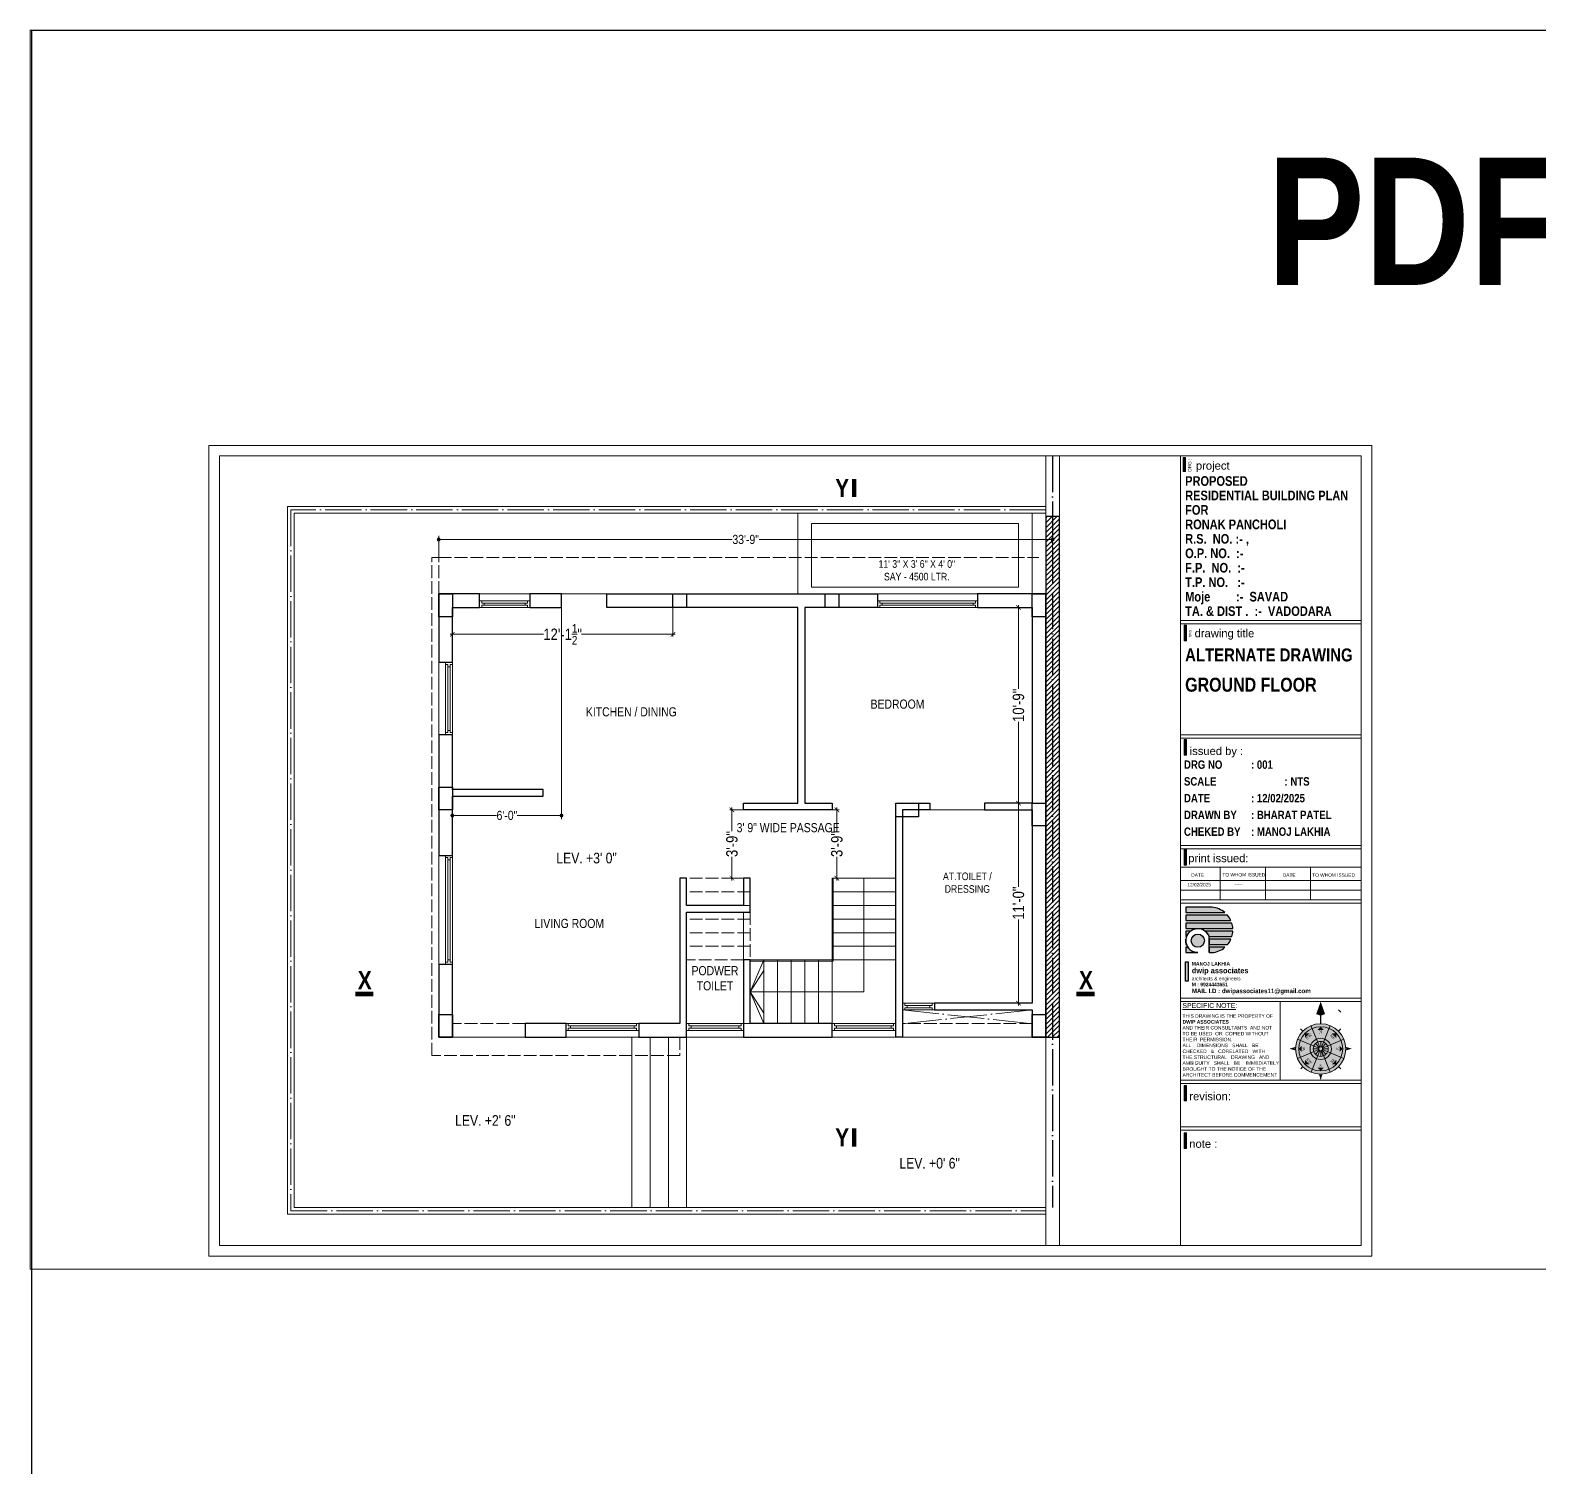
# Paper-space layout 'Layout1' of a CAD drawing. Header units: millimetres. Extents: x -1 to 3078, y -1078 to 819.
# Drawn here: x -1 to 995, y -129 to 819 of the extents above; entities that cross this region are included whole.
import ezdxf
from ezdxf.enums import TextEntityAlignment as Align

# ---------------------------------------------------------------- set-up
doc = ezdxf.new("R2010")
doc.units = ezdxf.units.MM
doc.header["$MEASUREMENT"] = 0
doc.header["$PDMODE"] = 35
doc.linetypes.add('ACAD_ISO02W100', pattern=[15, 12, -3])
doc.linetypes.add('ACAD_ISO04W100', pattern=[30, 24, -3, 0, -3])
doc.layers.get('Defpoints').update_dxf_attribs({"color": 220})
for name, color, linetype, lineweight in [('CENTERLINE ( COLUMN ) ~ DIM', 7, 'Continuous', 9), ('COLUMN', 1, 'Continuous', 30), ('ELEVATION ( SPIRAL STAIR )', 250, 'Continuous', 9), ('FIRST FLOOR', 7, 'Continuous', 9), ('GROUND FLOOR', 7, 'Continuous', 9), ('GROUND FLOOR  ( HATCH )', 251, 'Continuous', 9), ('GROUND FLOOR  ( PLINE )', 251, 'Continuous', 30), ('GROUND FLOOR ( DW_RAIL )', 7, 'Continuous', 9), ('GROUND FLOOR ( STAIR )', 251, 'Continuous', 9), ('plot boundary', 26, 'Continuous', 30), ('SECTION', 7, 'Continuous', 9), ('STAIRCASE', 45, 'Continuous', 25), ('X_PLOT', 1, 'Continuous', 9), ('X_SHEET', 7, 'Continuous', 9)]:
    doc.layers.add(name, color=color, linetype=linetype, lineweight=lineweight)
doc.layers.add('GROUND FLOOR  ( Text )', color=251, linetype='Continuous')
doc.styles.add("AR_0'-0", font='arial.ttf')
doc.styles.add('AR_6', font='arial.ttf', dxfattribs={"height": 6})
doc.styles.add('Cn BT~6', font='swissc.ttf', dxfattribs={"height": 6})
doc.styles.add("Cn_BT_0'-0", font='swissc.ttf')
doc.styles.add('Cn_BT_7½', font='swissc.ttf', dxfattribs={"height": 7.5})
doc.styles.add('DUTCH801', font='dutcheb.ttf', dxfattribs={"height": 6.5})
doc.styles.add('KATHA', font='swissc.ttf')
doc.styles.get("Standard").update_dxf_attribs({"font": 'arial.ttf', "height": 6})
doc.dimstyles.new('Cn BT~6', dxfattribs={"dimtxt": 0.18, "dimasz": 2.5, "dimexe": 2.5, "dimexo": 0, "dimgap": 0.09, "dimtad": 0, "dimdec": 3, "dimzin": 3, "dimdsep": 46, "dimlunit": 4, "dimtxsty": 'Cn BT~6', "dimblk": 'DOT', "dimcen": 0.09, "dimdle": 2, "dimclrd": 250, "dimclre": 250, "dimclrt": 5, "dimadec": 0, "dimazin": 0, "dimtfac": 0.75, "dimtdec": 3, "dimtofl": 0, "dimtmove": 0, "dimatfit": 3, "dimfxl": 1, "dimtolj": 1, "dimtzin": 0, "dimlwd": 15, "dimlwe": 15, "dimarcsym": 0})
doc.dimstyles.new('Cn_BT_7½', dxfattribs={"dimtxt": 9, "dimasz": 3, "dimexe": 1.5, "dimexo": 0, "dimgap": 0.09, "dimtad": 0, "dimdec": 3, "dimzin": 3, "dimdsep": 46, "dimlunit": 4, "dimtxsty": 'Cn_BT_7½', "dimblk": 'ARCHTICK', "dimcen": 0.09, "dimdle": 1.5, "dimclrd": 251, "dimclre": 251, "dimclrt": 14, "dimadec": 0, "dimazin": 0, "dimtfac": 0.75, "dimtdec": 3, "dimtofl": 0, "dimtmove": 0, "dimatfit": 3, "dimfxl": 0, "dimtolj": 1, "dimtzin": 0, "dimlwd": 15, "dimlwe": 15, "dimarcsym": 0})

# ---------------------------------------------------------------- blocks, each defined once
blk = doc.blocks.new('NORTH')
h = blk.add_hatch(color=9)
h.set_gradient(color1=(201, 201, 201), color2=(237, 237, 237), one_color=1, tint=0.93, name='SPHERICAL')
edge = h.paths.add_edge_path()
edge.add_arc((329168.4, -156620.1), 24.1, 0, 360)
at = {"layer": 'X_SHEET'}
for color, points in [(224, [(329168.4, -156574.8), (329168.4, -156588.4), (329164.1, -156586.7)]), (230, [(329172.6, -156586.7), (329168.4, -156588.4), (329168.4, -156574.8)]), (47, [(329165.3, -156602), (329168.4, -156598.9), (329171.4, -156602)]), (47, [(329153.4, -156609.4), (329153.4, -156605.1), (329157.7, -156605.1)]), (47, [(329179, -156605.1), (329183.3, -156605.1), (329183.3, -156609.4)]), (224, [(329143.4, -156619.9), (329144.3, -156618.2), (329138.4, -156619.9)]), (230, [(329144.3, -156621.6), (329143.4, -156619.9), (329138.4, -156619.9)]), (47, [(329147.2, -156620), (329150.3, -156617), (329150.3, -156623.1)]), (47, [(329153.4, -156635), (329153.4, -156630.7), (329157.7, -156635)]), (47, [(329179, -156635), (329183.3, -156630.7), (329183.3, -156635)]), (47, [(329186.5, -156623.1), (329186.5, -156617), (329189.5, -156620.1)]), (224, [(329193.3, -156619.9), (329192.5, -156618.2), (329198.4, -156619.9)]), (230, [(329192.5, -156621.6), (329193.3, -156619.9), (329198.4, -156619.9)]), (47, [(329171.4, -156638.2), (329165.3, -156638.1), (329168.3, -156641.2)]), (230, [(329166.7, -156644.1), (329168.4, -156645), (329168.4, -156650.1)]), (224, [(329168.4, -156645), (329170.1, -156644.1), (329168.4, -156650.1)])]:
    blk.add_hatch(color=color, dxfattribs=at).paths.add_polyline_path(points)
at = {"color": 254, "lineweight": 5}
for p, q in [((329185.4, -156582.8), (329187.6, -156585)), ((329167, -156618.7), (329163.3, -156615)), ((329168.4, -156618.2), (329168.4, -156612.9)), ((329169.7, -156618.7), (329173.4, -156615)), ((329166.5, -156620.1), (329161.2, -156620.1)), ((329167, -156621.4), (329163.3, -156625.1)), ((329168.4, -156621.9), (329168.4, -156627.2)), ((329169.7, -156621.4), (329173.4, -156625.1)), ((329170.2, -156620.1), (329175.5, -156620.1))]:
    blk.add_line(p, q, dxfattribs=at)
at = {"color": 250, "lineweight": 9}
for p, q in [((329151.3, -156603), (329149.2, -156600.9)), ((329167.6, -156618.3), (329159.1, -156597.8)), ((329169.1, -156618.3), (329177.6, -156597.8)), ((329185.4, -156603), (329187.6, -156600.9)), ((329146.1, -156610.8), (329166.6, -156619.3)), ((329170.1, -156619.3), (329190.7, -156610.8)), ((329146.1, -156629.3), (329166.6, -156620.8)), ((329159.1, -156642.4), (329167.6, -156621.8)), ((329177.6, -156642.4), (329169.1, -156621.8)), ((329170.1, -156620.8), (329190.7, -156629.3)), ((329151.3, -156637.1), (329149.2, -156639.2)), ((329185.4, -156637.1), (329187.6, -156639.2))]:
    blk.add_line(p, q, dxfattribs=at)
at = {"color": 1}
blk.add_line((329171.1, -156626.7), (329169.1, -156621.8), dxfattribs=at)
at = {"lineweight": 9}
for radius in [24.1, 21.1, 10.2, 7.18, 1.88]:
    blk.add_circle((329168.4, -156620.1), radius, dxfattribs=at)
at = {"layer": 'X_SHEET', "color": 29, "linetype": 'Continuous', "lineweight": 25}
blk.add_line((329168.4, -156595.9), (329168.4, -156588.4), dxfattribs=at)
at = {"layer": 'X_SHEET', "color": 26, "linetype": 'ByBlock', "lineweight": -2, "style": 'DUTCH801'}
for s, rotation, p in [('N', 359.9141, (329168.3, -156602.4)), ('NW', 44.9141, (329156.2, -156607.4)), ('SE', 44.9141, (329178.9, -156630.5)), ('S', 359.9141, (329168.4, -156634.9))]:
    blk.add_text(s, height=2.7, rotation=rotation, dxfattribs=at).set_placement(p, align=Align.TOP_CENTER)
for s, rotation, p in [('NE', 314.9141, (329178.9, -156609.6)), ('W', 89.9141, (329153.5, -156620)), ('SW', 314.9141, (329156.3, -156632.7)), ('E', 89.9141, (329186.1, -156619.8))]:
    blk.add_text(s, height=2.7, rotation=rotation, dxfattribs=at).set_placement(p, align=Align.CENTER)
blk = doc.blocks.new('logo')
at = {"layer": 'STAIRCASE', "linetype": 'Continuous', "ltscale": 15}
h = blk.add_hatch(color=0, dxfattribs=at)
edge = h.paths.add_edge_path()
edge.add_line((52190.2, -8438.8), (52131.5, -8438.8))
edge.add_line((52131.5, -8438.8), (52131.5, -8450.8))
edge.add_line((52131.5, -8450.8), (52219.1, -8450.8))
edge.add_arc((52186.1, -8489.7), 51, 49.5898, 85.3906)
edge = h.paths.add_edge_path()
edge.add_line((52225, -8456.8), (52131.5, -8456.8))
edge.add_line((52131.5, -8456.8), (52131.5, -8468.8))
edge.add_line((52131.5, -8468.8), (52232.6, -8468.8))
edge.add_arc((52186.1, -8489.7), 51, 24.196, 40.1809)
edge = h.paths.add_edge_path()
edge.add_line((52234.8, -8474.7), (52131.5, -8474.7))
edge.add_line((52131.5, -8474.7), (52131.5, -8486.7))
edge.add_line((52131.5, -8486.7), (52237, -8486.7))
edge.add_arc((52186.1, -8489.7), 51, 3.3421, 17.076)
edge = h.paths.add_edge_path()
edge.add_line((52237, -8492.6), (52174.8, -8492.6))
edge.add_arc((52158.3, -8513.7), 26.8, 19.8001, 51.8901, ccw=False)
edge.add_line((52183.5, -8504.6), (52234.8, -8504.6))
edge.add_arc((52186.1, -8489.7), 51, 342.9464, 356.6794)
edge = h.paths.add_edge_path()
edge.add_line((52232.6, -8510.5), (52183.5, -8510.5))
edge.add_line((52183.5, -8510.5), (52183.5, -8522.5))
edge.add_line((52183.5, -8522.5), (52225.1, -8522.5))
edge.add_arc((52186.1, -8489.7), 51, 319.8472, 335.8275)
edge = h.paths.add_edge_path()
edge.add_line((52219.2, -8528.5), (52183.5, -8528.5))
edge.add_line((52183.5, -8528.5), (52183.5, -8540.5))
edge.add_line((52183.5, -8540.5), (52190.4, -8540.5))
edge.add_arc((52186.1, -8489.7), 51, 274.8693, 310.4434)
edge = h.paths.add_edge_path()
edge.add_line((52136, -8528.5), (52131.5, -8528.5))
edge.add_line((52131.5, -8528.5), (52131.5, -8540.5))
edge.add_line((52131.5, -8540.5), (52158.3, -8540.5))
edge.add_arc((52158.3, -8513.7), 26.8, 213.4982, 270, ccw=False)
edge = h.paths.add_edge_path()
edge.add_line((52131.5, -8513.7), (52131.5, -8522.5))
edge.add_line((52131.5, -8522.5), (52133, -8522.5))
edge.add_arc((52158.3, -8513.7), 26.8, 180, 199.307, ccw=False)
edge = h.paths.add_edge_path()
edge.add_line((52131.7, -8510.5), (52131.5, -8510.5))
edge.add_line((52131.5, -8510.5), (52131.5, -8513.7))
edge.add_arc((52158.3, -8513.7), 26.8, 173.2545, 180, ccw=False)
edge = h.paths.add_edge_path()
edge.add_line((52141.8, -8492.6), (52131.5, -8492.6))
edge.add_line((52131.5, -8492.6), (52131.5, -8504.6))
edge.add_line((52131.5, -8504.6), (52133.1, -8504.6))
edge.add_arc((52158.3, -8513.7), 26.8, 128.1099, 160.1999, ccw=False)
edge = h.paths.add_edge_path()
edge.add_arc((52158.3, -8513.7), 14.8, 0, 360)
at = {"layer": 'STAIRCASE', "color": 0, "linetype": 'Continuous', "ltscale": 15}
blk.add_line((52183.5, -8540.5), (52183.5, -8504.6), dxfattribs=at)
for points in [[(52190.2, -8438.8), (52131.5, -8438.8), (52131.5, -8450.8), (52219.1, -8450.8, 0.157494)], [(52225, -8456.8), (52131.5, -8456.8), (52131.5, -8468.8), (52232.6, -8468.8, 0.06986)], [(52234.8, -8474.7), (52131.5, -8474.7), (52131.5, -8486.7), (52237, -8486.7, 0.059998)], [(52141.8, -8492.6), (52131.5, -8492.6), (52131.5, -8504.6), (52133.1, -8504.6, -0.140942)], [(52237, -8492.6), (52174.8, -8492.6, -0.140942), (52183.5, -8504.6), (52234.8, -8504.6, 0.059993)], [(52131.7, -8510.5), (52131.5, -8510.5), (52131.5, -8513.7, -0.029441)], [(52131.5, -8513.7), (52131.5, -8522.5), (52133, -8522.5, -0.084443)], [(52232.6, -8510.5), (52183.5, -8510.5), (52183.5, -8522.5), (52225.1, -8522.5, 0.069841)], [(52136, -8528.5), (52131.5, -8528.5), (52131.5, -8540.5), (52158.3, -8540.5, -0.251655)], [(52219.2, -8528.5), (52183.5, -8528.5), (52183.5, -8540.5), (52190.4, -8540.5, 0.15648)]]:
    blk.add_lwpolyline(points, format="xyb", close=True, dxfattribs=at)
blk.add_circle((52158.3, -8513.7), 14.8, dxfattribs=at)
blk.add_arc((52158.3, -8513.7), 26.8, 19.8001, 270, dxfattribs=at)
blk = doc.blocks.new('_ArchTick')
at = {"color": 0, "linetype": 'ByBlock', "const_width": 0.15}
blk.add_lwpolyline([(-0.5, -0.5), (0.5, 0.5)], dxfattribs=at)
blk = doc.blocks.new('*D105')
at = {"layer": 'Defpoints', "color": 0}
for p in [(659.87, 438.43), (650.83, 309.43), (659.87, 309.43)]:
    blk.add_point(p, dxfattribs=at)
at = {"layer": 'GROUND FLOOR', "color": 251, "lineweight": 15}
for p, q in [((659.87, 438.43), (649.33, 438.43)), ((650.83, 439.93), (650.83, 384.79)), ((650.83, 307.93), (650.83, 363.07)), ((659.87, 309.43), (649.33, 309.43))]:
    blk.add_line(p, q, dxfattribs=at)
at = {"layer": 'GROUND FLOOR', "color": 251, "lineweight": 15, "xscale": 3, "yscale": 3, "zscale": 3}
for p, rotation in [((650.83, 438.43), 90), ((650.83, 309.43), 270)]:
    blk.add_blockref('_ArchTick', p, dxfattribs=dict(at, rotation=rotation))
at = {"layer": 'GROUND FLOOR', "color": 14, "insert": (650.83, 373.93), "char_height": 7.5, "attachment_point": 5, "rotation": 90, "style": 'Cn_BT_7½'}
blk.add_mtext('\\A1;10\'-9"', dxfattribs=at)
blk = doc.blocks.new('*D108')
at = {"layer": 'Defpoints', "color": 0}
for p in [(659.87, 309.43), (650.83, 177.43), (659.87, 177.43)]:
    blk.add_point(p, dxfattribs=at)
at = {"layer": 'GROUND FLOOR', "color": 251, "lineweight": 15}
for p, q in [((659.87, 309.43), (649.33, 309.43)), ((650.83, 310.93), (650.83, 254.29)), ((650.83, 175.93), (650.83, 232.57)), ((659.87, 177.43), (649.33, 177.43))]:
    blk.add_line(p, q, dxfattribs=at)
at = {"layer": 'GROUND FLOOR', "color": 251, "lineweight": 15, "xscale": 3, "yscale": 3, "zscale": 3}
for p, rotation in [((650.83, 309.43), 90), ((650.83, 177.43), 270)]:
    blk.add_blockref('_ArchTick', p, dxfattribs=dict(at, rotation=rotation))
at = {"layer": 'GROUND FLOOR', "color": 14, "insert": (650.83, 243.43), "char_height": 7.5, "attachment_point": 5, "rotation": 90, "style": 'Cn_BT_7½'}
blk.add_mtext('\\A1;11\'-0"', dxfattribs=at)
blk = doc.blocks.new('*D109')
at = {"layer": 'Defpoints', "color": 0}
for p in [(461.82, 304.93), (473.87, 304.93), (473.87, 259.93)]:
    blk.add_point(p, dxfattribs=at)
at = {"layer": 'GROUND FLOOR', "color": 251, "lineweight": 15}
for p, q in [((473.87, 304.93), (460.32, 304.93)), ((461.82, 306.43), (461.82, 290.98)), ((461.82, 258.43), (461.82, 273.88)), ((473.87, 259.93), (460.32, 259.93))]:
    blk.add_line(p, q, dxfattribs=at)
at = {"layer": 'GROUND FLOOR', "color": 251, "lineweight": 15, "xscale": 3, "yscale": 3, "zscale": 3}
for p, rotation in [((461.82, 304.93), 90), ((461.82, 259.93), 270)]:
    blk.add_blockref('_ArchTick', p, dxfattribs=dict(at, rotation=rotation))
at = {"layer": 'GROUND FLOOR', "color": 14, "insert": (461.82, 282.43), "char_height": 7.5, "attachment_point": 5, "rotation": 90, "style": 'Cn_BT_7½'}
blk.add_mtext('\\A1;3\'-9"', dxfattribs=at)
blk = doc.blocks.new('*D110')
at = {"layer": 'Defpoints', "color": 0}
for p in [(527.87, 304.93), (531.04, 304.93), (527.87, 259.93)]:
    blk.add_point(p, dxfattribs=at)
at = {"layer": 'GROUND FLOOR', "color": 251, "lineweight": 15}
for p, q in [((527.87, 304.93), (532.54, 304.93)), ((531.04, 306.43), (531.04, 290.98)), ((531.04, 258.43), (531.04, 273.88)), ((527.87, 259.93), (532.54, 259.93))]:
    blk.add_line(p, q, dxfattribs=at)
at = {"layer": 'GROUND FLOOR', "color": 251, "lineweight": 15, "xscale": 3, "yscale": 3, "zscale": 3}
for p, rotation in [((531.04, 304.93), 90), ((531.04, 259.93), 270)]:
    blk.add_blockref('_ArchTick', p, dxfattribs=dict(at, rotation=rotation))
at = {"layer": 'GROUND FLOOR', "color": 14, "insert": (531.04, 282.43), "char_height": 7.5, "attachment_point": 5, "rotation": 90, "style": 'Cn_BT_7½'}
blk.add_mtext('\\A1;3\'-9"', dxfattribs=at)
blk = doc.blocks.new('*D111')
at = {"layer": 'CENTERLINE ( COLUMN ) ~ DIM', "color": 251, "lineweight": 15}
for p, q in [((277.37, 438.43), (277.37, 419.31)), ((422.87, 438.43), (422.87, 419.31)), ((275.87, 420.81), (337.59, 420.81)), ((424.37, 420.81), (362.66, 420.81))]:
    blk.add_line(p, q, dxfattribs=at)
at = {"layer": 'Defpoints', "color": 0}
for p in [(277.37, 438.43), (422.87, 438.43), (422.87, 420.81)]:
    blk.add_point(p, dxfattribs=at)
at = {"layer": 'CENTERLINE ( COLUMN ) ~ DIM', "color": 251, "lineweight": 15, "xscale": 3, "yscale": 3, "zscale": 3, "rotation": 180}
blk.add_blockref('_ArchTick', (277.37, 420.81), dxfattribs=at)
at = {"layer": 'CENTERLINE ( COLUMN ) ~ DIM', "color": 251, "lineweight": 15, "xscale": 3, "yscale": 3, "zscale": 3}
blk.add_blockref('_ArchTick', (422.87, 420.81), dxfattribs=at)
at = {"layer": 'CENTERLINE ( COLUMN ) ~ DIM', "color": 14, "insert": (350.12, 420.81), "char_height": 7.5, "attachment_point": 5, "style": 'Cn_BT_7½'}
blk.add_mtext('\\A1;12\'-1{\\H0.750000x;\\S1/2;}"', dxfattribs=at)
blk = doc.blocks.new('_Dot')
at = {"color": 0, "linetype": 'ByBlock', "lineweight": -2}
blk.add_line((-0.5, 0), (-1, 0), dxfattribs=at)
at = {"color": 0, "linetype": 'ByBlock', "const_width": 0.5}
blk.add_lwpolyline([(-0.25, 0, 1), (0.25, 0, 1)], format="xyb", close=True, dxfattribs=at)
blk = doc.blocks.new('*D112')
at = {"layer": 'CENTERLINE ( COLUMN ) ~ DIM', "color": 250, "lineweight": 15}
for p, q in [((268.37, 471.43), (268.37, 485.86)), ((270.87, 483.36), (462.03, 483.36)), ((670.87, 483.36), (479.72, 483.36)), ((673.37, 471.43), (673.37, 485.86))]:
    blk.add_line(p, q, dxfattribs=at)
at = {"layer": 'Defpoints', "color": 0}
for p in [(673.37, 483.36), (268.37, 471.43), (673.37, 471.43)]:
    blk.add_point(p, dxfattribs=at)
at = {"layer": 'CENTERLINE ( COLUMN ) ~ DIM', "color": 250, "lineweight": 15, "xscale": 2.5, "yscale": 2.5, "zscale": 2.5, "rotation": 180}
blk.add_blockref('_Dot', (268.37, 483.36), dxfattribs=at)
at = {"layer": 'CENTERLINE ( COLUMN ) ~ DIM', "color": 250, "lineweight": 15, "xscale": 2.5, "yscale": 2.5, "zscale": 2.5}
blk.add_blockref('_Dot', (673.37, 483.36), dxfattribs=at)
at = {"layer": 'CENTERLINE ( COLUMN ) ~ DIM', "color": 5, "insert": (470.87, 483.36), "char_height": 6, "attachment_point": 5, "style": 'Cn BT~6'}
blk.add_mtext('\\A1;33\'-9"', dxfattribs=at)
blk = doc.blocks.new('*D118')
at = {"layer": 'Defpoints', "color": 0}
for p in [(349.37, 438.43), (277.37, 313.93), (349.37, 301.25)]:
    blk.add_point(p, dxfattribs=at)
at = {"layer": 'ELEVATION ( SPIRAL STAIR )', "color": 250, "lineweight": 15}
for p, q in [((349.37, 438.43), (349.37, 298.75)), ((277.37, 313.93), (277.37, 298.75)), ((279.87, 301.25), (306.54, 301.25)), ((346.87, 301.25), (320.21, 301.25))]:
    blk.add_line(p, q, dxfattribs=at)
at = {"layer": 'ELEVATION ( SPIRAL STAIR )', "color": 250, "lineweight": 15, "xscale": 2.5, "yscale": 2.5, "zscale": 2.5, "rotation": 180}
blk.add_blockref('_Dot', (277.37, 301.25), dxfattribs=at)
at = {"layer": 'ELEVATION ( SPIRAL STAIR )', "color": 250, "lineweight": 15, "xscale": 2.5, "yscale": 2.5, "zscale": 2.5}
blk.add_blockref('_Dot', (349.37, 301.25), dxfattribs=at)
at = {"layer": 'ELEVATION ( SPIRAL STAIR )', "color": 5, "insert": (313.37, 301.25), "char_height": 6, "attachment_point": 5, "style": 'Cn BT~6'}
blk.add_mtext('\\A1;6\'-0"', dxfattribs=at)

psp = doc.layouts.get("Layout1")

# ---------------------------------------------------------------- hatches: boundary and pattern name
at = {"layer": 'GROUND FLOOR  ( HATCH )'}
h = psp.add_hatch(dxfattribs=at)
h.set_pattern_fill('ANSI31', color=6, scale=18, style=0)
h.set_pattern_definition([(45, (-115862.812, 162774.1062), (-1.590990258, 1.590990258), [])])
h.paths.add_polyline_path([(677.874, 498.4318), (668.8741, 498.4318), (668.8741, 154.9318), (677.874, 154.9318)])
at = {"layer": 'STAIRCASE', "linetype": 'Continuous', "ltscale": 15}
psp.add_hatch(color=251, dxfattribs=at).paths.add_polyline_path([(761.114, 204.6306), (762.8349, 204.6306), (762.8349, 192.0453), (761.114, 192.0453)])
at = {"layer": 'X_SHEET', "ltscale": 0.25}
h = psp.add_hatch(color=0, dxfattribs=at)
h.dxf.hatch_style = 1
h.paths.add_polyline_path([(761.7419, 426.804), (760.1398, 426.804), (760.1398, 416.4997), (761.7419, 416.4997)])
h = psp.add_hatch(color=0, dxfattribs=at)
h.dxf.hatch_style = 1
h.paths.add_polyline_path([(761.742, 351.3654), (760.1399, 351.3654), (760.1399, 341.0612), (761.742, 341.0612)])
h = psp.add_hatch(color=0, dxfattribs=at)
h.dxf.hatch_style = 1
h.paths.add_polyline_path([(761.7385, 278.8925), (760.1365, 278.8925), (760.1365, 268.5883), (761.7385, 268.5883)])
h = psp.add_hatch(color=0, dxfattribs=at)
h.dxf.hatch_style = 1
h.paths.add_polyline_path([(761.7419, 123.2019), (760.1399, 123.2019), (760.1399, 112.8977), (761.7419, 112.8977)])
h = psp.add_hatch(color=0, dxfattribs=at)
h.dxf.hatch_style = 1
h.paths.add_polyline_path([(761.7418, 91.829), (760.1398, 91.829), (760.1398, 81.5248), (761.7418, 81.5248)])

# ---------------------------------------------------------------- linework, layer by layer
at = {"layer": 'COLUMN'}
for points in [[(268.374, 447.4318), (277.374, 447.4318), (277.374, 432.4318), (268.374, 432.4318)], [(422.874, 447.4318), (431.874, 447.4318), (431.874, 438.4318), (422.874, 438.4318)], [(523.374, 447.4318), (532.374, 447.4318), (532.374, 438.4318), (523.374, 438.4318)], [(659.874, 447.4318), (668.874, 447.4318), (668.874, 432.4318), (659.874, 432.4318)], [(268.374, 319.9318), (277.374, 319.9318), (277.374, 304.9318), (268.374, 304.9318)], [(584.874, 309.4318), (584.874, 300.4318), (569.874, 300.4318), (569.874, 309.4318)], [(659.874, 309.4318), (668.874, 309.4318), (668.874, 294.4318), (659.874, 294.4318)], [(268.374, 169.9318), (277.374, 169.9318), (277.374, 154.9318), (268.374, 154.9318)], [(659.874, 169.9318), (668.874, 169.9318), (668.874, 154.9318), (659.874, 154.9318)]]:
    psp.add_lwpolyline(points, close=True, dxfattribs=at)
at = {"layer": 'FIRST FLOOR', "color": 1}
for points in [[(659.874, 500.6818), (505.374, 500.6818), (505.374, 447.4318), (659.874, 447.4318)], [(650.874, 493.9318), (514.374, 493.9318), (514.374, 451.9318), (650.874, 451.9318)]]:
    psp.add_lwpolyline(points, close=True, dxfattribs=at)
at = {"layer": 'GROUND FLOOR'}
for p, q in [((668.874, 538.4807), (668.874, 17.5479)), ((668.8741, 538.4807), (668.8741, 447.4318)), ((677.8741, 538.4807), (677.8741, 17.5479)), ((168.624, 505.1818), (668.874, 505.1818)), ((168.624, 505.1818), (168.624, 38.1818)), ((173.124, 500.6818), (668.874, 500.6818)), ((173.124, 500.6818), (173.124, 42.6818)), ((268.374, 447.4318), (268.374, 154.9318)), ((668.874, 447.4318), (268.374, 447.4318)), ((277.374, 438.4318), (277.374, 318.4318)), ((349.374, 438.4318), (277.374, 438.4318)), ((295.374, 447.4318), (295.374, 438.4318)), ((328.374, 447.4318), (328.374, 438.4318)), ((349.374, 447.4318), (349.374, 438.4318)), ((379.374, 447.4318), (379.374, 438.4318)), ((505.374, 438.4318), (379.374, 438.4318)), ((505.374, 438.4318), (505.374, 309.4318)), ((659.874, 438.4318), (509.874, 438.4318)), ((509.874, 438.4318), (509.874, 309.4318)), ((557.874, 447.4318), (557.874, 438.4318)), ((623.874, 447.4318), (623.874, 438.4318)), ((659.874, 438.4318), (659.874, 309.4318)), ((277.374, 402.4318), (268.374, 402.4318)), ((277.374, 354.4318), (268.374, 354.4318)), ((337.374, 318.4318), (277.374, 318.4318)), ((277.374, 313.9318), (277.374, 154.9318)), ((337.374, 313.9318), (277.374, 313.9318)), ((337.374, 318.4318), (337.374, 313.9318)), ((505.374, 309.4318), (469.374, 309.4318)), ((469.374, 304.9318), (469.374, 309.4318)), ((509.874, 309.4318), (527.874, 309.4318)), ((527.874, 309.4318), (527.874, 304.9318)), ((569.874, 309.4318), (569.874, 154.9318)), ((592.374, 309.4318), (569.874, 309.4318)), ((592.374, 309.4318), (592.374, 304.9318)), ((659.874, 309.4318), (628.374, 309.4318)), ((628.374, 309.4318), (628.374, 304.9318)), ((527.874, 304.9318), (469.374, 304.9318)), ((574.374, 304.9318), (574.374, 154.9318)), ((659.874, 304.9318), (574.374, 304.9318)), ((659.874, 304.9318), (659.874, 177.4318)), ((277.374, 274.9318), (268.374, 274.9318)), ((469.374, 241.9318), (469.374, 259.9318)), ((473.874, 237.4318), (473.874, 259.9318)), ((469.374, 154.9318), (469.374, 237.4318)), ((277.374, 202.9318), (268.374, 202.9318)), ((473.874, 163.9318), (473.874, 205.9318)), ((574.374, 177.4318), (659.874, 177.4318)), ((574.374, 172.9318), (659.874, 172.9318)), ((595.374, 177.4318), (595.374, 172.9318)), ((659.874, 172.9318), (659.874, 154.9318)), ((427.374, 163.9318), (325.374, 163.9318)), ((325.374, 163.9318), (325.374, 154.9318)), ((352.374, 154.9318), (352.374, 163.9318)), ((400.374, 154.9318), (400.374, 163.9318)), ((569.874, 163.9318), (431.874, 163.9318)), ((527.874, 163.9318), (527.874, 154.9318)), ((668.874, 154.9318), (268.374, 154.9318)), ((395.874, 154.9318), (395.874, 42.6818)), ((407.874, 154.9318), (407.874, 42.6818)), ((419.874, 154.9318), (419.874, 42.6818)), ((431.874, 154.9318), (431.874, 42.6818)), ((173.124, 42.6818), (668.874, 42.6818)), ((168.624, 38.1818), (668.874, 38.1818))]:
    psp.add_line(p, q, dxfattribs=at)
at = {"layer": 'GROUND FLOOR', "color": 1, "linetype": 'ACAD_ISO04W100'}
for p, q in [((673.3741, 538.4807), (673.3741, 154.9318)), ((574.374, 172.9318), (659.874, 163.9318)), ((659.874, 172.9318), (574.374, 163.9318))]:
    psp.add_line(p, q, dxfattribs=at)
at = {"layer": 'GROUND FLOOR', "linetype": 'ACAD_ISO02W100', "ltscale": 0.7}
for p, q in [((268.374, 447.4318), (268.374, 471.4318)), ((325.374, 163.9318), (277.374, 163.9318)), ((659.874, 163.9318), (574.374, 163.9318))]:
    psp.add_line(p, q, dxfattribs=at)
at = {"layer": 'GROUND FLOOR', "color": 5}
psp.add_line((473.874, 237.4318), (431.874, 237.4318), dxfattribs=at)
at = {"layer": 'GROUND FLOOR', "color": 1, "linetype": 'ACAD_ISO04W100'}
psp.add_lwpolyline([(668.874, 502.9318), (170.874, 502.9318), (170.874, 40.4318), (668.874, 40.4318)], dxfattribs=at)
at = {"layer": 'GROUND FLOOR', "color": 6, "lineweight": 30}
psp.add_lwpolyline([(677.874, 498.4318), (668.8741, 498.4318), (668.8741, 154.9318), (677.874, 154.9318)], close=True, dxfattribs=at)
at = {"layer": 'GROUND FLOOR', "color": 1, "linetype": 'ACAD_ISO02W100', "ltscale": 0.7}
psp.add_lwpolyline([(427.374, 154.9318), (427.374, 142.9318), (263.874, 142.9318), (263.874, 471.4318), (268.374, 471.4318)], dxfattribs=at)
at = {"layer": 'GROUND FLOOR', "linetype": 'ACAD_ISO02W100', "ltscale": 0.7}
psp.add_lwpolyline([(268.374, 471.4318), (664.374, 471.4318)], dxfattribs=at)
at = {"layer": 'GROUND FLOOR'}
psp.add_lwpolyline([(527.874, 259.9318), (527.874, 205.9318), (473.874, 205.9318)], dxfattribs=at)
at = {"layer": 'GROUND FLOOR  ( PLINE )'}
for points in [[(295.374, 447.4318), (268.374, 447.4318), (268.374, 402.4318), (277.374, 402.4318), (277.374, 438.4318), (295.374, 438.4318)], [(349.374, 447.4318), (328.374, 447.4318), (328.374, 438.4318), (349.374, 438.4318)], [(379.374, 447.4318), (557.874, 447.4318), (557.874, 438.4318), (509.874, 438.4318), (509.874, 309.4318), (527.874, 309.4318), (527.874, 304.9318), (469.374, 304.9318), (469.374, 309.4318), (505.374, 309.4318), (505.374, 438.4318), (379.374, 438.4318)], [(668.874, 447.4318), (623.874, 447.4318), (623.874, 438.4318), (659.874, 438.4318), (659.874, 309.4318), (628.374, 309.4318), (628.374, 304.9318), (659.874, 304.9318), (659.874, 177.4318), (595.374, 177.4318), (595.374, 172.9318), (659.874, 172.9318), (659.874, 154.9318), (668.874, 154.9318)], [(277.374, 313.9318), (337.374, 313.9318), (337.374, 318.4318), (277.374, 318.4318), (277.374, 354.4318), (268.374, 354.4318), (268.374, 274.9318), (277.374, 274.9318)], [(569.874, 309.4318), (592.374, 309.4318), (592.374, 304.9318), (574.374, 304.9318), (574.374, 154.9318), (569.874, 154.9318)], [(431.874, 237.4318), (473.874, 237.4318), (473.874, 259.9318), (469.374, 259.9318), (469.374, 241.9318), (431.874, 241.9318), (431.874, 259.9318), (427.374, 259.9318), (427.374, 163.9318), (400.374, 163.9318), (400.374, 154.9318), (431.874, 154.9318)], [(277.374, 202.9318), (268.374, 202.9318), (268.374, 154.9318), (277.374, 154.9318)], [(527.874, 163.9318), (473.874, 163.9318), (473.874, 205.9318), (469.374, 205.9318), (469.374, 154.9318), (527.874, 154.9318)], [(352.374, 163.9318), (325.374, 163.9318), (325.374, 154.9318), (352.374, 154.9318)]]:
    psp.add_lwpolyline(points, close=True, dxfattribs=at)
at = {"layer": 'GROUND FLOOR ( DW_RAIL )'}
for points in [[(328.374, 442.9318), (326.874, 442.9318), (326.874, 441.4318), (325.374, 441.4318), (325.374, 439.9318), (298.374, 439.9318), (298.374, 441.4318), (296.874, 441.4318), (296.874, 442.9318), (295.374, 442.9318), (295.374, 438.4318), (296.874, 438.4318), (296.874, 439.9318), (298.374, 439.9318), (298.374, 441.4318), (325.374, 441.4318), (325.374, 439.9318), (326.874, 439.9318), (326.874, 438.4318), (328.374, 438.4318), (328.374, 442.9318), (295.374, 442.9318), (295.374, 438.4318), (328.374, 438.4318)], [(623.874, 442.9318), (622.374, 442.9318), (622.374, 441.4318), (620.874, 441.4318), (620.874, 439.9318), (560.874, 439.9318), (560.874, 441.4318), (559.374, 441.4318), (559.374, 442.9318), (557.874, 442.9318), (557.874, 438.4318), (559.374, 438.4318), (559.374, 439.9318), (560.874, 439.9318), (560.874, 441.4318), (620.874, 441.4318), (620.874, 439.9318), (622.374, 439.9318), (622.374, 438.4318), (623.874, 438.4318), (623.874, 442.9318), (557.874, 442.9318), (557.874, 438.4318), (623.874, 438.4318)], [(277.374, 354.4318), (277.374, 355.9318), (275.874, 355.9318), (275.874, 357.4318), (274.374, 357.4318), (274.374, 399.4318), (275.874, 399.4318), (275.874, 400.9318), (277.374, 400.9318), (277.374, 402.4318), (272.874, 402.4318), (272.874, 400.9318), (274.374, 400.9318), (274.374, 399.4318), (275.874, 399.4318), (275.874, 357.4318), (274.374, 357.4318), (274.374, 355.9318), (272.874, 355.9318), (272.874, 354.4318), (277.374, 354.4318), (277.374, 402.4318), (272.874, 402.4318), (272.874, 354.4318)], [(277.374, 202.9318), (277.374, 204.4318), (275.874, 204.4318), (275.874, 205.9318), (274.374, 205.9318), (274.374, 271.9318), (275.874, 271.9318), (275.874, 273.4318), (277.374, 273.4318), (277.374, 274.9318), (272.874, 274.9318), (272.874, 273.4318), (274.374, 273.4318), (274.374, 271.9318), (275.874, 271.9318), (275.874, 205.9318), (274.374, 205.9318), (274.374, 204.4318), (272.874, 204.4318), (272.874, 202.9318), (277.374, 202.9318), (277.374, 274.9318), (272.874, 274.9318), (272.874, 202.9318)], [(595.374, 177.4318), (593.874, 177.4318), (593.874, 175.9318), (592.374, 175.9318), (592.374, 174.4318), (577.374, 174.4318), (577.374, 175.9318), (575.874, 175.9318), (575.874, 177.4318), (574.374, 177.4318), (574.374, 172.9318), (575.874, 172.9318), (575.874, 174.4318), (577.374, 174.4318), (577.374, 175.9318), (592.374, 175.9318), (592.374, 174.4318), (593.874, 174.4318), (593.874, 172.9318), (595.374, 172.9318), (595.374, 177.4318), (574.374, 177.4318), (574.374, 172.9318), (595.374, 172.9318)], [(400.374, 163.9318), (398.874, 163.9318), (398.874, 162.4318), (397.374, 162.4318), (397.374, 160.9318), (355.374, 160.9318), (355.374, 162.4318), (353.874, 162.4318), (353.874, 163.9318), (352.374, 163.9318), (352.374, 159.4318), (353.874, 159.4318), (353.874, 160.9318), (355.374, 160.9318), (355.374, 162.4318), (397.374, 162.4318), (397.374, 160.9318), (398.874, 160.9318), (398.874, 159.4318), (400.374, 159.4318), (400.374, 163.9318), (352.374, 163.9318), (352.374, 159.4318), (400.374, 159.4318)], [(469.374, 163.9318), (467.874, 163.9318), (467.874, 162.4318), (466.374, 162.4318), (466.374, 160.9318), (434.874, 160.9318), (434.874, 162.4318), (433.374, 162.4318), (433.374, 163.9318), (431.874, 163.9318), (431.874, 159.4318), (433.374, 159.4318), (433.374, 160.9318), (434.874, 160.9318), (434.874, 162.4318), (466.374, 162.4318), (466.374, 160.9318), (467.874, 160.9318), (467.874, 159.4318), (469.374, 159.4318), (469.374, 163.9318), (431.874, 163.9318), (431.874, 159.4318), (469.374, 159.4318)], [(569.874, 163.9318), (568.374, 163.9318), (568.374, 162.4318), (566.874, 162.4318), (566.874, 160.9318), (530.874, 160.9318), (530.874, 162.4318), (529.374, 162.4318), (529.374, 163.9318), (527.874, 163.9318), (527.874, 159.4318), (529.374, 159.4318), (529.374, 160.9318), (530.874, 160.9318), (530.874, 162.4318), (566.874, 162.4318), (566.874, 160.9318), (568.374, 160.9318), (568.374, 159.4318), (569.874, 159.4318), (569.874, 163.9318), (527.874, 163.9318), (527.874, 159.4318), (569.874, 159.4318)]]:
    psp.add_lwpolyline(points, close=True, dxfattribs=at)
at = {"layer": 'GROUND FLOOR ( STAIR )', "color": 5, "linetype": 'ACAD_ISO02W100', "ltscale": 0.7}
for p, q in [((473.874, 259.9318), (431.874, 259.9318)), ((473.874, 250.9318), (431.874, 250.9318)), ((473.874, 241.9318), (431.874, 241.9318)), ((473.874, 232.9318), (431.874, 232.9318)), ((473.874, 237.4318), (473.874, 205.9318)), ((473.874, 223.9318), (431.874, 223.9318)), ((473.874, 214.9318), (431.874, 214.9318)), ((469.374, 205.9318), (431.874, 205.9318))]:
    psp.add_line(p, q, dxfattribs=at)
at = {"layer": 'GROUND FLOOR ( STAIR )'}
for p, q in [((569.874, 259.9318), (527.874, 259.9318)), ((527.874, 259.9318), (527.874, 163.9318)), ((569.874, 250.9318), (527.874, 250.9318)), ((569.874, 241.9318), (527.874, 241.9318)), ((569.874, 232.9318), (527.874, 232.9318)), ((569.874, 223.9318), (527.874, 223.9318)), ((569.874, 214.9318), (527.874, 214.9318)), ((569.874, 205.9318), (473.874, 205.9318)), ((482.874, 205.9318), (482.874, 163.9318)), ((491.874, 205.9318), (491.874, 163.9318)), ((500.874, 205.9318), (500.874, 163.9318)), ((509.874, 205.9318), (509.874, 163.9318)), ((518.874, 205.9318), (518.874, 163.9318))]:
    psp.add_line(p, q, dxfattribs=at)
psp.add_lwpolyline([(473.874, 184.9318), (482.874, 205.9318), (482.874, 198.9318), (473.874, 184.9318), (482.874, 163.9318), (482.874, 170.9318), (473.874, 184.9318), (548.874, 184.9318), (548.874, 259.9318)], dxfattribs=at)
psp.add_lwpolyline([(473.874, 205.9318), (527.874, 205.9318), (527.874, 259.9318), (528.574, 259.9318), (528.574, 205.2318), (473.874, 205.2318)], close=True, dxfattribs=at)
at = {"layer": 'plot boundary', "color": 251, "ltscale": 0.25}
psp.add_lwpolyline([(761.114, 204.6306), (762.8349, 204.6306), (762.8349, 192.0453), (761.114, 192.0453)], close=True, dxfattribs=at)
at = {"layer": 'SECTION', "color": 5}
for points in [[(540.911, 88.8377, 12, 12, 0), (543.911, 88.8377, 0, 0, 0), (543.911, 517.3392, 12, 12, 0), (540.911, 517.3392, 12, 12, 0)], [(219.281, 184.9318, 12, 12, 0), (219.281, 181.9318, 0, 0, 0), (695.0728, 181.9318, 12, 12, 0), (695.0728, 184.9318, 12, 12, 0)]]:
    psp.add_lwpolyline(points, format="xyseb", dxfattribs=at)
at = {"layer": 'X_PLOT', "linetype": 'ACAD_ISO04W100', "lineweight": 30}
psp.add_line((673.374, 538.4807), (673.374, 42.6818), dxfattribs=at)
at = {"layer": 'X_SHEET', "color": 0, "linetype": 'Continuous', "lineweight": 9}
for p, q in [((757.7931, 267.0698), (876.9323, 267.0698)), ((783.929, 267.0698), (783.929, 245.7049)), ((813.7053, 267.0698), (813.7053, 245.7049)), ((843.4708, 267.0698), (843.4708, 245.7049)), ((876.9323, 258.4155), (757.7937, 258.4155)), ((876.9323, 252.0602), (757.7944, 252.0602))]:
    psp.add_line(p, q, dxfattribs=at)
at = {"layer": 'X_SHEET', "linetype": 'Continuous'}
psp.add_line((758.9728, 173.2526), (794.2895, 173.2526), dxfattribs=at)
at = {"layer": 'X_SHEET'}
for points in [[(-1.1259, 819.3923), (1170.2259, 819.3923), (1170.2259, 2.003), (-1.1259, 2.003)], [(883.9357, 10.5479), (116.7873, 10.5479), (116.7873, 545.4807), (883.9357, 545.4807)], [(876.9357, 17.5479), (123.7873, 17.5479), (123.7873, 538.4807), (876.9357, 538.4807)], [(757.7951, 430.0029), (876.9357, 430.0029), (876.9357, 538.4807), (757.7951, 538.4807)], [(757.7951, 538.4807), (876.9357, 538.4807), (876.9358, 17.5479), (757.7952, 17.5479)], [(876.9357, 427.7954), (757.7951, 427.7954), (757.7951, 354.5461), (876.9357, 354.5461)], [(757.7951, 352.3385), (876.9357, 352.3385), (876.9357, 281.363), (757.7951, 281.363)], [(757.7951, 245.7049), (876.9323, 245.7049), (876.9323, 279.1554), (757.7951, 279.1554)], [(757.7951, 243.4974), (876.9357, 243.4974), (876.9357, 180.6289), (757.7951, 180.6289)], [(823.4361, 126.6439), (757.7951, 126.6439), (757.7951, 178.4214), (823.4361, 178.4214)], [(757.7951, 126.6439), (876.9357, 126.6439), (876.9357, 178.4214), (757.7951, 178.4214)], [(757.7951, 124.4364), (876.9357, 124.4364), (876.9357, 95.763), (757.7951, 95.763)], [(876.9356, 93.5554), (757.7951, 93.5554), (757.7953, 17.5479), (876.9358, 17.5479)]]:
    psp.add_lwpolyline(points, close=True, dxfattribs=at)
at = {"layer": 'X_SHEET', "color": 5, "lineweight": 30}
psp.add_lwpolyline([(0, 819.3923), (3077.8509, 819.3923), (3077.8509, -1077.6716), (0, -1077.6716)], close=True, dxfattribs=at)
at = {"layer": 'X_SHEET', "color": 0, "ltscale": 0.25}
for points in [[(759.4482, 537.4231), (761.0842, 537.4231), (761.0842, 528.2142), (759.4482, 528.2142)], [(760.1398, 426.804), (761.7419, 426.804), (761.7419, 416.4997), (760.1398, 416.4997)], [(760.1399, 351.3654), (761.742, 351.3654), (761.742, 341.0612), (760.1399, 341.0612)], [(760.1365, 278.8925), (761.7385, 278.8925), (761.7385, 268.5883), (760.1365, 268.5883)], [(760.1399, 123.2019), (761.7419, 123.2019), (761.7419, 112.8977), (760.1399, 112.8977)], [(760.1398, 91.829), (761.7418, 91.829), (761.7418, 81.5248), (760.1398, 81.5248)]]:
    psp.add_lwpolyline(points, close=True, dxfattribs=at)
psp.add_solid([(761.0842, 528.2142), (759.4482, 528.2142), (761.0842, 537.4231), (759.4482, 537.4231)], dxfattribs=at)

# ---------------------------------------------------------------- block references
at = {"xscale": 0.688264134949701, "yscale": 0.6882641350093763, "zscale": 0.688264134997509, "rotation": 0.02728220468809862}
psp.add_blockref('NORTH', (-225755.902, 107835.3693), dxfattribs=at)
at = {"layer": 'STAIRCASE', "color": 251, "linetype": 'Continuous', "xscale": 0.2942633925413247, "yscale": 0.2942633926286362, "zscale": 0.2942633925740976}
psp.add_blockref('logo', (-14579.1612, 2723.9301), dxfattribs=at)

# ---------------------------------------------------------------- texts
at = {"layer": 'GROUND FLOOR  ( Text )', "color": 1, "attachment_point": 5, "style": "Cn_BT_0'-0"}
for s, insert, char_height in [('11\' 3" X 3\' 6" X 4\' 0"\\PSAY - 4500 LTR. ', (583.784, 462.9916), 5), ('LEV. +3\' 0"', (365.8988, 273.1208), 7), ('LEV. +2\' 6"', (299.1173, 100.0004), 7), ('LEV. +0\' 6"', (592.205, 71.7923), 7)]:
    psp.add_mtext(s, dxfattribs=dict(at, insert=insert, char_height=char_height))
at = {"layer": 'GROUND FLOOR  ( Text )', "attachment_point": 5, "style": "Cn_BT_0'-0"}
for s, insert, char_height in [('KITCHEN / DINING', (395.4557, 369.6039), 6), ('BEDROOM', (571.0345, 374.7003), 6), ('3\' 9" WIDE PASSAGE', (498.888, 293.1904), 6), ('AT.TOILET /\\PDRESSING', (617.1113, 256.9103), 5), ('LIVING ROOM', (354.5433, 229.9896), 6), ('PODWER \\PTOILET', (450.6276, 193.8491), 6)]:
    psp.add_mtext(s, dxfattribs=dict(at, insert=insert, char_height=char_height))
at = {"layer": 'plot boundary', "color": 251, "ltscale": 0.25, "insert": (765.1733, 204.6306), "char_height": 3.531161, "attachment_point": 1}
psp.add_mtext('{\\fArial|b1|i0|c0|p34;\\H0.6667x;MANOJ LAKHIA\\fBankGothic Lt BT|b1|i0|c0|p34;\\P\\fBankGothic Md BT|b1|i0|c0|p34;\\H1.5x;dwip associates\\P\\fBankGothic Lt BT|b0|i0|c0|p34;\\H0.6667x;architects & engineers\\P\\fStylus BT|b1|i0|c0|p34;\\H0.9999x;M : 9924443651\\P\\H1.25x;MAIL I.D : dwipassociates11@gmail.com}', dxfattribs=at)
at = {"layer": 'SECTION', "color": 5, "char_height": 12, "attachment_point": 7, "line_spacing_factor": 1.157143, "style": "Cn_BT_0'-0"}
for s, insert in [('{\\fSwis721 Cn BT|b1|i0|c0|p34;Y}', (529.9371, 511.3791)), ('{\\fSwis721 Cn BT|b1|i0|c0|p34;X}', (215.0047, 186.5705)), ('{\\fSwis721 Cn BT|b1|i0|c0|p34;X}', (690.7965, 186.5705)), ('{\\fSwis721 Cn BT|b1|i0|c0|p34;Y}', (529.9371, 82.8776))]:
    psp.add_mtext(s, dxfattribs=dict(at, insert=insert))
at = {"layer": 'X_SHEET', "color": 5, "insert": (814.9666, 735.3079), "char_height": 84, "attachment_point": 1, "style": "Cn_BT_0'-0"}
psp.add_mtext('{\\fSwis721 Cn BT|b1|i0|c0|p34;PDF ( GROUP )~( MAR~18~2025)}', dxfattribs=at)
at = {"layer": 'X_SHEET', "color": 0, "ltscale": 0.25, "insert": (762.67, 528.1043), "char_height": 2.21199, "width": 9.483907, "attachment_point": 1, "rotation": 90, "style": "AR_0'-0"}
psp.add_mtext('DRG :', dxfattribs=at)
at = {"layer": 'X_SHEET', "color": 0, "ltscale": 0.25, "attachment_point": 1}
for s, insert, char_height, style in [('{\\fSwis721 Ex BT|b0|i0|c0|p34;project}', (767.8551, 534.7403), 5.308778, 'AR_6'), ('{\\fSwis721 Cn BT|b1|i0|c0|p34;GROUND FLOOR}', (760.7586, 392.1644), 9.214445, 'KATHA')]:
    psp.add_mtext(s, dxfattribs=dict(at, insert=insert, char_height=char_height, style=style))
at = {"layer": 'X_SHEET', "color": 0, "linetype": 'Continuous', "attachment_point": 1, "style": "Cn_BT_0'-0"}
for s, insert, char_height, line_spacing_factor in [('{\\fSwis721 Cn BT|b1|i0|c0|p34;PROPOSED\\PRESIDENTIAL BUILDING PLAN\\PFOR\\P\\C5;RONAK PANCHOLI  \\C1; \\C29;\\P\\C0;R.S.  NO. :- , \\PO.P. NO.  :-      \\PF.P.  NO.  :-          \\PT.P. NO.   :-  \\PMoje ^I    :-  SAVAD\\PTA. & DIST .  :-  VADODARA}', (760.7879, 525.1207), 6.357435, 0.9), ('\\A1;{\\fSwis721 Cn BT|b1|i0|c0|p34;DRG NO ^I: 001\\PSCALE ^I^I: NTS\\PDATE ^I^I: 12/02/2025\\P\\A0;DRAWN BY ^I: BHARAT PATEL\\PCHEKED BY ^I: MANOJ LAKHIA}', (760.0094, 337.5873), 5.528667, 1.2)]:
    psp.add_mtext(s, dxfattribs=dict(at, insert=insert, char_height=char_height, line_spacing_factor=line_spacing_factor))
at = {"layer": 'X_SHEET', "color": 0, "ltscale": 0.25, "insert": (763.3461, 418.8881), "char_height": 1.58405, "attachment_point": 1, "rotation": 90}
psp.add_mtext('DRG :', dxfattribs=at)
at = {"layer": 'X_SHEET', "color": 0, "ltscale": 0.25, "char_height": 5.280173, "attachment_point": 1}
for s, insert in [('{\\fSwis721 Ex BT|b0|i0|c0|p34;drawing title}', (767.0348, 424.1453)), ('issued by :', (763.7948, 346.4587)), ('{\\fArial|b0|i0|c0|p34;print issued:}', (762.8174, 275.7247))]:
    psp.add_mtext(s, dxfattribs=dict(at, insert=insert))
at = {"layer": 'X_SHEET', "ltscale": 0.25, "insert": (760.7586, 411.4983), "char_height": 8.600149, "attachment_point": 1, "style": 'KATHA'}
psp.add_mtext('{\\fSwis721 Cn BT|b1|i0|c0|p34;ALTERNATE DRAWING}', dxfattribs=at)
at = {"layer": 'X_SHEET', "color": 0, "linetype": 'Continuous', "attachment_point": 1}
for s, insert, char_height in [('{\\fArial|b0|i0|c0|p34;DATE}', (764.83, 263.0755), 2.258419), ('{\\fArial|b0|i0|c0|p34;TO WHOM ISSUED}', (785.3974, 263.2699), 2.258419), ('{\\fArial|b0|i0|c0|p34;DATE}', (825.2377, 263.0755), 2.258419), ('{\\fArial|b0|i0|c0|p34;TO WHOM ISSUED}', (844.5934, 263.0755), 2.258419), ('{\\fArial|b0|i0|c0|p34;-----}', (793.4188, 256.9146), 2.258419), ('THIS DRAWING IS THE PROPERTY OF \\P{\\fArial|b1|i0|c0|p34;\\C59;DWIP ASSOCIATES\\C29; \\fArial|b0|i0|c0|p34;\\P}AND THEIR CONSULTANTS  AND NOT \\PTO BE USED  OR  COPIED WITHOUT \\PTHEIR  PERMISSION.\\PALL    DIMENSIONS   SHALL   BE   \\PCHECKED   &   CORELATED   WITH   \\PTHE STRUCTURAL   DRAWING   AND   \\PAMBIGUITY   SHALL   BE    IMMEDIATELY \\PBROUGHT TO THE NOTICE OF THE \\PARCHITECT BEFORE COMMENCEMENT', (759.0623, 170.1537), 2.330297)]:
    psp.add_mtext(s, dxfattribs=dict(at, insert=insert, char_height=char_height))
at = {"layer": 'X_SHEET', "color": 0, "linetype": 'Continuous', "insert": (762.2637, 256.7202), "char_height": 2.25842, "attachment_point": 1, "style": 'KATHA'}
psp.add_mtext('12/02/2025', dxfattribs=at)
at = {"layer": 'X_SHEET', "linetype": 'Continuous', "insert": (758.9572, 177.5027), "char_height": 3.262161, "attachment_point": 1}
psp.add_mtext('SPECIFIC NOTE:', dxfattribs=at)
at = {"layer": 'X_SHEET', "color": 29, "ltscale": 0.25, "char_height": 5.280173, "attachment_point": 1}
for s, insert in [('{\\C0;revision:}', (763.5434, 118.6537)), ('{\\C0;note :}', (763.5433, 87.2808))]:
    psp.add_mtext(s, dxfattribs=dict(at, insert=insert))

# ---------------------------------------------------------------- dimensions: what is measured, and where the dimension line sits
at = {"layer": 'CENTERLINE ( COLUMN ) ~ DIM'}
for base, p1, p2, dimstyle, picture, middle in [((673.374, 483.3557), (268.374, 471.4318), (673.374, 471.4318), 'Cn BT~6', '*D112', (470.874, 483.3557)), ((422.874, 420.8065), (277.374, 438.4318), (422.874, 438.4318), 'Cn_BT_7½', '*D111', (350.124, 420.8065))]:
    dim = psp.add_linear_dim(base=base, p1=p1, p2=p2, dimstyle=dimstyle, dxfattribs=at)
    dim.commit()
    dim.dimension.update_dxf_attribs({"geometry": picture, "text_midpoint": middle})
at = {"layer": 'ELEVATION ( SPIRAL STAIR )', "color": 5}
dim = psp.add_linear_dim(base=(349.374, 301.2468), p1=(277.374, 313.9318), p2=(349.374, 438.4318), dimstyle='Cn BT~6', dxfattribs=at)
dim.commit()
dim.dimension.update_dxf_attribs({"geometry": '*D118', "text_midpoint": (313.374, 301.2468)})
at = {"layer": 'GROUND FLOOR'}
for base, p1, p2, picture, middle in [((650.8265, 309.4318), (659.874, 438.4318), (659.874, 309.4318), '*D105', (650.8265, 373.9318)), ((650.8265, 177.4318), (659.874, 309.4318), (659.874, 177.4318), '*D108', (650.8265, 243.4318)), ((461.8193, 304.9318), (473.874, 259.9318), (473.874, 304.9318), '*D109', (461.8193, 282.4318)), ((531.0402, 304.9318), (527.874, 259.9318), (527.874, 304.9318), '*D110', (531.0402, 282.4318))]:
    dim = psp.add_linear_dim(base=base, p1=p1, p2=p2, angle=90, dimstyle='Cn_BT_7½', dxfattribs=at)
    dim.commit()
    dim.dimension.update_dxf_attribs({"geometry": picture, "text_midpoint": middle})

doc.saveas('drawing.dxf')
